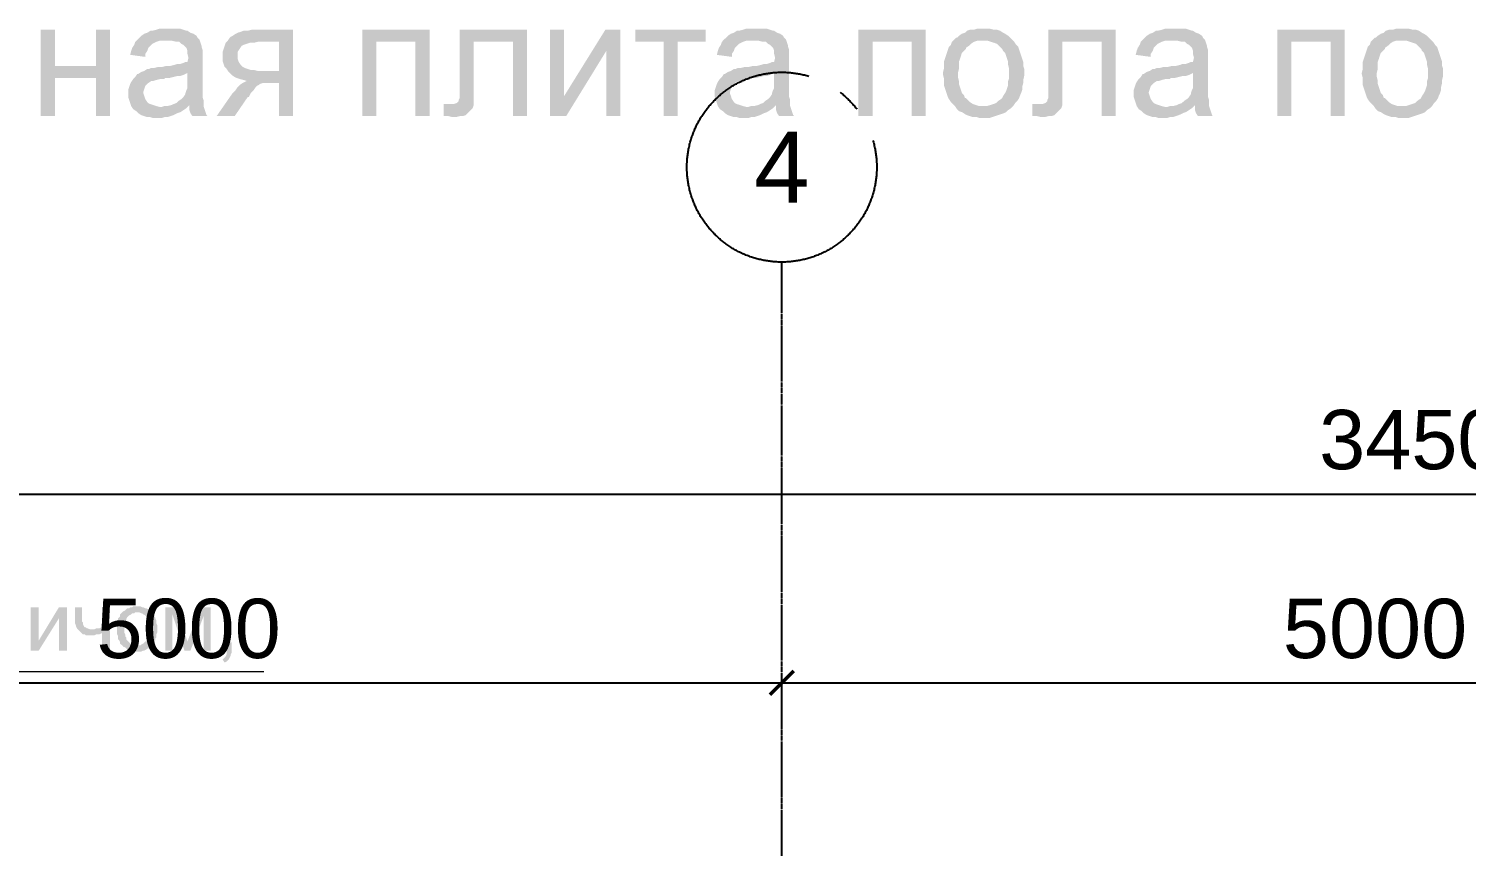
# Model space of a CAD drawing. Header units: millimetres. Extents: x -383313 to -161684, y -117025 to 99224.
# Drawn here: x -343688 to -337630, y 963 to 4409 of the extents above; entities that cross this region are included whole.
import ezdxf

# ---------------------------------------------------------------- set-up
doc = ezdxf.new("R2010")
doc.units = ezdxf.units.MM
doc.header["$MEASUREMENT"] = 0
doc.linetypes.add('PS-GOST2.303 5', pattern=[24, 20, -1.5, 1, -1.5])
doc.layers.get('Defpoints').update_dxf_attribs({"color": 31})
for name, color, linetype in [('PDF_Geometry', 7, 'Continuous'), ('PDF_Solid Fills', 7, 'Continuous'), ('PS_Оси', 5, 'PS-GOST2.303 5')]:
    doc.layers.add(name, color=color, linetype=linetype)
doc.styles.add('PSTUDIO', font='arial.ttf')
doc.dimstyles.new('PS_TICK', dxfattribs={"dimscale": 100, "dimtxt": 2.5, "dimasz": 1, "dimexe": 2, "dimexo": 2, "dimgap": 1, "dimtad": 1, "dimdec": 0, "dimzin": 0, "dimdsep": 46, "dimtxsty": 'PSTUDIO', "dimblk": 'ARCHTICK', "dimcen": 2, "dimdle": 1.5, "dimse1": 1, "dimse2": 1, "dimadec": 0, "dimazin": 0, "dimtfac": 1, "dimtdec": 0, "dimtix": 1, "dimtmove": 1, "dimatfit": 3, "dimldrblk": 'ARCHTICK', "dimfxl": 1, "dimtolj": 1, "dimtzin": 0, "dimarcsym": 0})

# ---------------------------------------------------------------- blocks, each defined once
blk = doc.blocks.new('_ArchTick')
at = {"color": 0, "linetype": 'ByBlock', "const_width": 0.15}
blk.add_lwpolyline([(-0.5, -0.5), (0.5, 0.5)], dxfattribs=at)
blk = doc.blocks.new('*D307')
at = {"color": 0, "lineweight": -2, "ltscale": 100, "transparency": 16777216}
blk.add_line((-345664.1, 1652.1), (-340364.1, 1652.1), dxfattribs=at)
at = {"layer": 'Defpoints', "color": 0, "ltscale": 100, "transparency": 16777216}
for p in [(-340514.1, 1652.1), (-345514.1, 185.6), (-340514.1, 46.7)]:
    blk.add_point(p, dxfattribs=at)
at = {"color": 0, "lineweight": -2, "ltscale": 100, "transparency": 16777216, "xscale": 100, "yscale": 100, "zscale": 100, "rotation": 180}
blk.add_blockref('_ArchTick', (-345514.1, 1652.1), dxfattribs=at)
at = {"color": 0, "lineweight": -2, "ltscale": 100, "transparency": 16777216, "xscale": 100, "yscale": 100, "zscale": 100}
blk.add_blockref('_ArchTick', (-340514.1, 1652.1), dxfattribs=at)
at = {"color": 0, "ltscale": 100, "transparency": 16777216, "insert": (-343014.1, 1879.7), "char_height": 250, "attachment_point": 5, "style": 'PSTUDIO'}
blk.add_mtext('\\A1;5000', dxfattribs=at)
blk = doc.blocks.new('*D308')
at = {"color": 0, "lineweight": -2, "ltscale": 100, "transparency": 16777216}
blk.add_line((-340664.1, 1652.1), (-335364.1, 1652.1), dxfattribs=at)
at = {"layer": 'Defpoints', "color": 0, "ltscale": 100, "transparency": 16777216}
for p in [(-335514.1, 1652.1), (-335514.1, 168.9), (-340514.1, 46.7)]:
    blk.add_point(p, dxfattribs=at)
at = {"color": 0, "lineweight": -2, "ltscale": 100, "transparency": 16777216, "xscale": 100, "yscale": 100, "zscale": 100, "rotation": 180}
blk.add_blockref('_ArchTick', (-340514.1, 1652.1), dxfattribs=at)
at = {"color": 0, "lineweight": -2, "ltscale": 100, "transparency": 16777216, "xscale": 100, "yscale": 100, "zscale": 100}
blk.add_blockref('_ArchTick', (-335514.1, 1652.1), dxfattribs=at)
at = {"color": 0, "ltscale": 100, "transparency": 16777216, "insert": (-338014.1, 1879.7), "char_height": 250, "attachment_point": 5, "style": 'PSTUDIO'}
blk.add_mtext('\\A1;5000', dxfattribs=at)
blk = doc.blocks.new('*D312')
at = {"color": 0, "lineweight": -2, "ltscale": 100, "transparency": 16777216}
blk.add_line((-355164.1, 2447.8), (-320364.1, 2447.8), dxfattribs=at)
at = {"layer": 'Defpoints', "color": 0, "ltscale": 100, "transparency": 16777216}
for p in [(-320514.1, 2447.8), (-355014.1, 1121.5), (-320514.1, 1121.5)]:
    blk.add_point(p, dxfattribs=at)
at = {"color": 0, "lineweight": -2, "ltscale": 100, "transparency": 16777216, "xscale": 100, "yscale": 100, "zscale": 100, "rotation": 180}
blk.add_blockref('_ArchTick', (-355014.1, 2447.8), dxfattribs=at)
at = {"color": 0, "lineweight": -2, "ltscale": 100, "transparency": 16777216, "xscale": 100, "yscale": 100, "zscale": 100}
blk.add_blockref('_ArchTick', (-320514.1, 2447.8), dxfattribs=at)
at = {"color": 0, "ltscale": 100, "transparency": 16777216, "insert": (-337764.1, 2675.6), "char_height": 250, "attachment_point": 5, "style": 'PSTUDIO'}
blk.add_mtext('\\A1;34500', dxfattribs=at)
blk = doc.blocks.new('A$Cf5759c35')
at = {"layer": 'PDF_Solid Fills'}
for points in [[(14884.2, 22669.5), (14825, 22669.5), (14825, 22305.4), (14884.2, 22305.4), (14884.2, 22466.3), (15057.8, 22466.3), (14884.2, 22517.1)], [(15117.1, 22669.5), (15057.8, 22669.5), (15057.8, 22517.1), (14884.2, 22517.1), (15057.8, 22466.3), (15057.8, 22305.4), (15117.1, 22305.4)], [(15366.8, 22673.7), (15366.8, 22673.7), (15324.5, 22673.7), (15311.8, 22669.5), (15294.9, 22665.3), (15286.4, 22665.3), (15273.7, 22656.8), (15261, 22652.6), (15248.3, 22644.1), (15239.8, 22635.6), (15231.4, 22627.2), (15358.4, 22622.9), (15366.8, 22622.9), (15379.5, 22622.9), (15396.5, 22618.7), (15409.2, 22618.7), (15417.6, 22610.2), (15426.1, 22606), (15430.3, 22601.8), (15438.8, 22593.3), (15443, 22580.6), (15443, 22567.9), (15447.3, 22551), (15447.3, 22551), (15443, 22534), (15434.6, 22534), (15426.1, 22529.8), (15413.4, 22525.6), (15400.7, 22525.6), (15388, 22521.3), (15371.1, 22517.1), (15354.1, 22517.1), (15337.2, 22512.9), (15320.3, 22512.9), (15303.3, 22508.6), (15290.6, 22508.6), (15282.2, 22504.4), (15273.7, 22504.4), (15261, 22495.9), (15248.3, 22491.7), (15443, 22487.5), (15443, 22466.3), (15443, 22457.8), (15443, 22440.9), (15443, 22424), (15438.8, 22415.5), (15434.6, 22402.8), (15434.6, 22398.6), (15426.1, 22385.9), (15417.6, 22377.4), (15404.9, 22368.9), (15396.5, 22360.5), (15383.8, 22356.2), (15375.3, 22352), (15451.5, 22352), (15451.5, 22343.5), (15451.5, 22330.8), (15455.7, 22318.1), (15464.2, 22305.4), (15527.7, 22305.4), (15523.5, 22309.7), (15519.2, 22322.4), (15515, 22335.1), (15510.8, 22347.8), (15510.8, 22352), (15510.8, 22360.5), (15510.8, 22373.2), (15506.5, 22385.9), (15506.5, 22398.6), (15506.5, 22415.5), (15506.5, 22436.7), (15506.5, 22457.8), (15506.5, 22538.3), (15506.5, 22538.3), (15506.5, 22559.4), (15506.5, 22572.1), (15506.5, 22584.8), (15502.3, 22597.5), (15502.3, 22601.8), (15498.1, 22614.5), (15493.8, 22627.2), (15485.4, 22635.6), (15481.1, 22644.1), (15468.4, 22652.6), (15455.7, 22656.8), (15443, 22665.3), (15438.8, 22665.3), (15426.1, 22669.5), (15413.4, 22673.7), (15396.5, 22673.7), (15383.8, 22673.7)], [(15887.5, 22669.5), (15714, 22669.5), (15697, 22665.3), (15680.1, 22665.3), (15667.4, 22661), (15654.7, 22656.8), (15646.2, 22652.6), (15633.5, 22644.1), (15625.1, 22639.9), (15620.8, 22635.6), (15612.4, 22622.9), (15828.3, 22618.7), (15828.3, 22495.9), (15760.5, 22495.9), (15616.6, 22491.7), (15620.8, 22487.5), (15629.3, 22479), (15642, 22470.5), (15650.5, 22466.3), (15663.2, 22462.1), (15680.1, 22457.8), (15692.8, 22453.6), (15684.3, 22449.4), (15828.3, 22445.1), (15828.3, 22305.4), (15887.5, 22305.4)], [(16463.3, 22669.5), (16179.6, 22669.5), (16179.6, 22305.4), (16238.9, 22305.4), (16238.9, 22618.7), (16404, 22618.7)], [(16873.9, 22669.5), (16590.3, 22669.5), (16590.3, 22381.6), (16586, 22373.2), (16586, 22368.9), (16577.6, 22360.5), (16577.6, 22360.5), (16564.9, 22356.2), (16547.9, 22356.2), (16522.5, 22356.2), (16522.5, 22305.4), (16531, 22305.4), (16543.7, 22305.4), (16560.6, 22301.2), (16573.3, 22301.2), (16573.3, 22301.2), (16590.3, 22305.4), (16603, 22305.4), (16615.7, 22309.7), (16624.1, 22318.1), (16624.1, 22318.1), (16636.8, 22330.8), (16645.3, 22339.3), (16649.5, 22352), (16649.5, 22360.5), (16649.5, 22373.2), (16649.5, 22385.9), (16649.5, 22398.6), (16649.5, 22415.5), (16649.5, 22436.7), (16649.5, 22618.7), (16814.6, 22618.7)], [(17267.6, 22669.5), (17204.1, 22669.5), (17030.5, 22390.1), (16971.3, 22305.4), (17039, 22305.4), (17208.3, 22580.6)], [(17627.4, 22669.5), (17331.1, 22669.5), (17331.1, 22618.7), (17449.6, 22618.7), (17449.6, 22305.4), (17508.9, 22305.4), (17508.9, 22618.7), (17627.4, 22618.7)], [(17839.1, 22673.7), (17839.1, 22673.7), (17796.8, 22673.7), (17784.1, 22669.5), (17767.1, 22665.3), (17758.7, 22665.3), (17746, 22656.8), (17733.3, 22652.6), (17720.6, 22644.1), (17712.1, 22635.6), (17703.6, 22627.2), (17830.6, 22622.9), (17839.1, 22622.9), (17851.8, 22622.9), (17868.7, 22618.7), (17881.4, 22618.7), (17889.9, 22610.2), (17898.4, 22606), (17902.6, 22601.8), (17911.1, 22593.3), (17915.3, 22580.6), (17915.3, 22567.9), (17919.5, 22551), (17919.5, 22551), (17915.3, 22534), (17906.8, 22534), (17898.4, 22529.8), (17885.7, 22525.6), (17873, 22525.6), (17860.3, 22521.3), (17843.3, 22517.1), (17826.4, 22517.1), (17809.5, 22512.9), (17792.5, 22512.9), (17775.6, 22508.6), (17762.9, 22508.6), (17754.4, 22504.4), (17746, 22504.4), (17733.3, 22495.9), (17720.6, 22491.7), (17915.3, 22487.5), (17915.3, 22466.3), (17915.3, 22457.8), (17915.3, 22440.9), (17915.3, 22424), (17911.1, 22415.5), (17906.8, 22402.8), (17906.8, 22398.6), (17898.4, 22385.9), (17889.9, 22377.4), (17877.2, 22368.9), (17868.7, 22360.5), (17856, 22356.2), (17847.6, 22352), (17923.8, 22352), (17923.8, 22343.5), (17923.8, 22330.8), (17928, 22318.1), (17936.5, 22305.4), (18000, 22305.4), (17995.7, 22309.7), (17991.5, 22322.4), (17987.3, 22335.1), (17983, 22347.8), (17983, 22352), (17983, 22360.5), (17983, 22373.2), (17978.8, 22385.9), (17978.8, 22398.6), (17978.8, 22415.5), (17978.8, 22436.7), (17978.8, 22457.8), (17978.8, 22538.3), (17978.8, 22538.3), (17978.8, 22559.4), (17978.8, 22572.1), (17978.8, 22584.8), (17974.6, 22597.5), (17974.6, 22601.8), (17970.3, 22614.5), (17966.1, 22627.2), (17957.6, 22635.6), (17953.4, 22644.1), (17940.7, 22652.6), (17928, 22656.8), (17915.3, 22665.3), (17911.1, 22665.3), (17898.4, 22669.5), (17885.7, 22673.7), (17868.7, 22673.7), (17856, 22673.7)], [(18554.5, 22669.5), (18270.9, 22669.5), (18270.9, 22305.4), (18330.2, 22305.4), (18330.2, 22618.7), (18495.3, 22618.7)], [(18800.1, 22673.7), (18800.1, 22673.7), (18770.4, 22673.7), (18757.7, 22669.5), (18740.8, 22669.5), (18728.1, 22665.3), (18719.6, 22656.8), (18706.9, 22652.6), (18694.2, 22644.1), (18685.8, 22635.6), (18681.5, 22635.6), (18673.1, 22627.2), (18800.1, 22622.9), (18804.3, 22622.9), (18817, 22622.9), (18829.7, 22618.7), (18842.4, 22614.5), (18855.1, 22610.2), (18863.6, 22601.8), (18876.3, 22589.1), (18880.5, 22580.6), (18889, 22572.1), (18893.2, 22559.4), (18897.4, 22546.7), (18901.7, 22534), (18901.7, 22521.3), (18905.9, 22504.4), (18905.9, 22487.5), (18905.9, 22483.2), (18905.9, 22466.3), (18901.7, 22453.6), (18901.7, 22436.7), (18897.4, 22424), (18893.2, 22411.3), (18889, 22402.8), (18880.5, 22390.1), (18876.3, 22381.6), (18872, 22377.4), (18859.3, 22368.9), (18850.9, 22360.5), (18838.2, 22356.2), (18825.5, 22352), (18812.8, 22347.8), (18800.1, 22347.8), (18677.3, 22347.8), (18685.8, 22335.1), (18694.2, 22326.6), (18706.9, 22322.4), (18719.6, 22313.9), (18728.1, 22309.7), (18740.8, 22305.4), (18753.5, 22301.2), (18770.4, 22301.2), (18783.1, 22297), (18800.1, 22297), (18808.5, 22297), (18821.2, 22297), (18833.9, 22301.2), (18846.6, 22305.4), (18859.3, 22309.7), (18872, 22313.9), (18884.7, 22318.1), (18893.2, 22322.4), (18901.7, 22330.8), (18914.4, 22339.3), (18922.8, 22347.8), (18931.3, 22360.5), (18939.8, 22368.9), (18948.2, 22381.6), (18948.2, 22381.6), (18952.5, 22394.3), (18956.7, 22402.8), (18960.9, 22415.5), (18960.9, 22428.2), (18965.2, 22445.1), (18965.2, 22457.8), (18969.4, 22474.8), (18969.4, 22491.7), (18969.4, 22504.4), (18965.2, 22517.1), (18965.2, 22534), (18960.9, 22546.7), (18956.7, 22559.4), (18952.5, 22572.1), (18948.2, 22584.8), (18944, 22597.5), (18935.5, 22606), (18927.1, 22618.7), (18918.6, 22627.2), (18910.1, 22635.6), (18901.7, 22644.1), (18889, 22652.6), (18880.5, 22656.8), (18867.8, 22665.3), (18855.1, 22669.5), (18842.4, 22669.5), (18825.5, 22673.7), (18812.8, 22673.7)], [(19354.6, 22669.5), (19071, 22669.5), (19071, 22381.6), (19066.8, 22373.2), (19066.8, 22368.9), (19058.3, 22360.5), (19058.3, 22360.5), (19045.6, 22356.2), (19028.7, 22356.2), (19003.3, 22356.2), (19003.3, 22305.4), (19011.7, 22305.4), (19024.4, 22305.4), (19041.4, 22301.2), (19054.1, 22301.2), (19054.1, 22301.2), (19071, 22305.4), (19083.7, 22305.4), (19096.4, 22309.7), (19104.9, 22318.1), (19104.9, 22318.1), (19117.6, 22330.8), (19126, 22339.3), (19130.3, 22352), (19130.3, 22360.5), (19130.3, 22373.2), (19130.3, 22385.9), (19130.3, 22398.6), (19130.3, 22415.5), (19130.3, 22436.7), (19130.3, 22618.7), (19295.4, 22618.7)], [(19604.4, 22673.7), (19604.4, 22673.7), (19562.1, 22673.7), (19549.4, 22669.5), (19532.4, 22665.3), (19524, 22665.3), (19511.3, 22656.8), (19498.6, 22652.6), (19485.9, 22644.1), (19477.4, 22635.6), (19468.9, 22627.2), (19595.9, 22622.9), (19604.4, 22622.9), (19617.1, 22622.9), (19634, 22618.7), (19646.7, 22618.7), (19655.2, 22610.2), (19663.7, 22606), (19667.9, 22601.8), (19676.4, 22593.3), (19680.6, 22580.6), (19680.6, 22567.9), (19684.8, 22551), (19684.8, 22551), (19680.6, 22534), (19672.1, 22534), (19663.7, 22529.8), (19651, 22525.6), (19638.3, 22525.6), (19625.6, 22521.3), (19608.6, 22517.1), (19591.7, 22517.1), (19574.8, 22512.9), (19557.8, 22512.9), (19540.9, 22508.6), (19528.2, 22508.6), (19519.7, 22504.4), (19511.3, 22504.4), (19498.6, 22495.9), (19485.9, 22491.7), (19680.6, 22487.5), (19680.6, 22466.3), (19680.6, 22457.8), (19680.6, 22440.9), (19680.6, 22424), (19676.4, 22415.5), (19672.1, 22402.8), (19672.1, 22398.6), (19663.7, 22385.9), (19655.2, 22377.4), (19642.5, 22368.9), (19634, 22360.5), (19621.3, 22356.2), (19612.9, 22352), (19689.1, 22352), (19689.1, 22343.5), (19689.1, 22330.8), (19693.3, 22318.1), (19701.8, 22305.4), (19765.3, 22305.4), (19761, 22309.7), (19756.8, 22322.4), (19752.6, 22335.1), (19748.3, 22347.8), (19748.3, 22352), (19748.3, 22360.5), (19748.3, 22373.2), (19744.1, 22385.9), (19744.1, 22398.6), (19744.1, 22415.5), (19744.1, 22436.7), (19744.1, 22457.8), (19744.1, 22538.3), (19744.1, 22538.3), (19744.1, 22559.4), (19744.1, 22572.1), (19744.1, 22584.8), (19739.9, 22597.5), (19739.9, 22601.8), (19735.6, 22614.5), (19731.4, 22627.2), (19722.9, 22635.6), (19718.7, 22644.1), (19706, 22652.6), (19693.3, 22656.8), (19680.6, 22665.3), (19676.4, 22665.3), (19663.7, 22669.5), (19651, 22673.7), (19634, 22673.7), (19621.3, 22673.7)], [(20319.8, 22669.5), (20036.2, 22669.5), (20036.2, 22305.4), (20095.5, 22305.4), (20095.5, 22618.7), (20260.6, 22618.7)], [(20565.4, 22673.7), (20565.4, 22673.7), (20535.7, 22673.7), (20523, 22669.5), (20506.1, 22669.5), (20493.4, 22665.3), (20484.9, 22656.8), (20472.2, 22652.6), (20459.5, 22644.1), (20451.1, 22635.6), (20446.8, 22635.6), (20438.4, 22627.2), (20565.4, 22622.9), (20569.6, 22622.9), (20582.3, 22622.9), (20595, 22618.7), (20607.7, 22614.5), (20620.4, 22610.2), (20628.9, 22601.8), (20641.6, 22589.1), (20645.8, 22580.6), (20654.3, 22572.1), (20658.5, 22559.4), (20662.7, 22546.7), (20667, 22534), (20667, 22521.3), (20671.2, 22504.4), (20671.2, 22487.5), (20671.2, 22483.2), (20671.2, 22466.3), (20667, 22453.6), (20667, 22436.7), (20662.7, 22424), (20658.5, 22411.3), (20654.3, 22402.8), (20645.8, 22390.1), (20641.6, 22381.6), (20637.3, 22377.4), (20624.6, 22368.9), (20616.2, 22360.5), (20603.5, 22356.2), (20590.8, 22352), (20578.1, 22347.8), (20565.4, 22347.8), (20442.6, 22347.8), (20451.1, 22335.1), (20459.5, 22326.6), (20472.2, 22322.4), (20484.9, 22313.9), (20493.4, 22309.7), (20506.1, 22305.4), (20518.8, 22301.2), (20535.7, 22301.2), (20548.4, 22297), (20565.4, 22297), (20573.8, 22297), (20586.5, 22297), (20599.2, 22301.2), (20611.9, 22305.4), (20624.6, 22309.7), (20637.3, 22313.9), (20650, 22318.1), (20658.5, 22322.4), (20667, 22330.8), (20679.7, 22339.3), (20688.1, 22347.8), (20696.6, 22360.5), (20705.1, 22368.9), (20713.5, 22381.6), (20713.5, 22381.6), (20717.8, 22394.3), (20722, 22402.8), (20726.2, 22415.5), (20726.2, 22428.2), (20730.5, 22445.1), (20730.5, 22457.8), (20734.7, 22474.8), (20734.7, 22491.7), (20734.7, 22504.4), (20730.5, 22517.1), (20730.5, 22534), (20726.2, 22546.7), (20722, 22559.4), (20717.8, 22572.1), (20713.5, 22584.8), (20709.3, 22597.5), (20700.8, 22606), (20692.4, 22618.7), (20683.9, 22627.2), (20675.4, 22635.6), (20667, 22644.1), (20654.3, 22652.6), (20645.8, 22656.8), (20633.1, 22665.3), (20620.4, 22669.5), (20607.7, 22669.5), (20590.8, 22673.7), (20578.1, 22673.7)], [(15231.4, 22627.2), (15222.9, 22618.7), (15218.7, 22606), (15210.2, 22593.3), (15206, 22580.6), (15201.7, 22563.7), (15265.2, 22555.2), (15265.2, 22567.9), (15273.7, 22580.6), (15277.9, 22593.3), (15286.4, 22601.8), (15294.9, 22610.2), (15303.3, 22614.5), (15311.8, 22618.7), (15324.5, 22622.9), (15341.4, 22622.9), (15358.4, 22622.9)], [(15612.4, 22622.9), (15603.9, 22614.5), (15599.7, 22601.8), (15595.4, 22589.1), (15591.2, 22576.4), (15591.2, 22563.7), (15591.2, 22555.2), (15591.2, 22538.3), (15595.4, 22525.6), (15599.7, 22512.9), (15608.1, 22504.4), (15616.6, 22491.7), (15760.5, 22495.9), (15756.3, 22495.9), (15739.4, 22495.9), (15722.4, 22500.2), (15709.7, 22500.2), (15697, 22504.4), (15684.3, 22508.6), (15675.9, 22512.9), (15675.9, 22512.9), (15667.4, 22521.3), (15658.9, 22534), (15654.7, 22546.7), (15654.7, 22559.4), (15654.7, 22563.7), (15654.7, 22576.4), (15663.2, 22589.1), (15671.6, 22601.8), (15671.6, 22601.8), (15680.1, 22606), (15692.8, 22610.2), (15705.5, 22614.5), (15722.4, 22614.5), (15739.4, 22618.7), (15828.3, 22618.7)], [(17703.6, 22627.2), (17695.2, 22618.7), (17690.9, 22606), (17682.5, 22593.3), (17678.2, 22580.6), (17674, 22563.7), (17737.5, 22555.2), (17737.5, 22567.9), (17746, 22580.6), (17750.2, 22593.3), (17758.7, 22601.8), (17767.1, 22610.2), (17775.6, 22614.5), (17784.1, 22618.7), (17796.8, 22622.9), (17813.7, 22622.9), (17830.6, 22622.9)], [(18673.1, 22627.2), (18664.6, 22618.7), (18660.4, 22606), (18651.9, 22597.5), (18647.7, 22584.8), (18643.4, 22572.1), (18639.2, 22559.4), (18635, 22546.7), (18630.7, 22534), (18630.7, 22517.1), (18630.7, 22504.4), (18626.5, 22487.5), (18626.5, 22483.2), (18630.7, 22466.3), (18630.7, 22453.6), (18630.7, 22436.7), (18635, 22424), (18639.2, 22411.3), (18643.4, 22398.6), (18647.7, 22385.9), (18651.9, 22377.4), (18660.4, 22364.7), (18668.8, 22356.2), (18677.3, 22347.8), (18800.1, 22347.8), (18791.6, 22347.8), (18778.9, 22347.8), (18766.2, 22352), (18753.5, 22356.2), (18740.8, 22364.7), (18732.3, 22373.2), (18723.9, 22381.6), (18719.6, 22381.6), (18715.4, 22394.3), (18706.9, 22402.8), (18702.7, 22415.5), (18698.5, 22428.2), (18694.2, 22440.9), (18694.2, 22453.6), (18690, 22470.5), (18690, 22487.5), (18690, 22487.5), (18694.2, 22504.4), (18694.2, 22521.3), (18694.2, 22534), (18698.5, 22546.7), (18702.7, 22559.4), (18706.9, 22572.1), (18715.4, 22580.6), (18723.9, 22589.1), (18723.9, 22593.3), (18736.6, 22601.8), (18745, 22610.2), (18757.7, 22618.7), (18770.4, 22622.9), (18783.1, 22622.9), (18800.1, 22622.9)], [(19468.9, 22627.2), (19460.5, 22618.7), (19456.2, 22606), (19447.8, 22593.3), (19443.5, 22580.6), (19439.3, 22563.7), (19502.8, 22555.2), (19502.8, 22567.9), (19511.3, 22580.6), (19515.5, 22593.3), (19524, 22601.8), (19532.4, 22610.2), (19540.9, 22614.5), (19549.4, 22618.7), (19562.1, 22622.9), (19579, 22622.9), (19595.9, 22622.9)], [(20438.4, 22627.2), (20429.9, 22618.7), (20425.7, 22606), (20417.2, 22597.5), (20413, 22584.8), (20408.7, 22572.1), (20404.5, 22559.4), (20400.3, 22546.7), (20396, 22534), (20396, 22517.1), (20396, 22504.4), (20391.8, 22487.5), (20391.8, 22483.2), (20396, 22466.3), (20396, 22453.6), (20396, 22436.7), (20400.3, 22424), (20404.5, 22411.3), (20408.7, 22398.6), (20413, 22385.9), (20417.2, 22377.4), (20425.7, 22364.7), (20434.1, 22356.2), (20442.6, 22347.8), (20565.4, 22347.8), (20556.9, 22347.8), (20544.2, 22347.8), (20531.5, 22352), (20518.8, 22356.2), (20506.1, 22364.7), (20497.6, 22373.2), (20489.2, 22381.6), (20484.9, 22381.6), (20480.7, 22394.3), (20472.2, 22402.8), (20468, 22415.5), (20463.8, 22428.2), (20459.5, 22440.9), (20459.5, 22453.6), (20455.3, 22470.5), (20455.3, 22487.5), (20455.3, 22487.5), (20459.5, 22504.4), (20459.5, 22521.3), (20459.5, 22534), (20463.8, 22546.7), (20468, 22559.4), (20472.2, 22572.1), (20480.7, 22580.6), (20489.2, 22589.1), (20489.2, 22593.3), (20501.9, 22601.8), (20510.3, 22610.2), (20523, 22618.7), (20535.7, 22622.9), (20548.4, 22622.9), (20565.4, 22622.9)], [(15248.3, 22491.7), (15235.6, 22483.2), (15231.4, 22483.2), (15222.9, 22470.5), (15214.4, 22462.1), (15206, 22449.4), (15201.7, 22440.9), (15197.5, 22428.2), (15193.3, 22415.5), (15193.3, 22402.8), (15193.3, 22398.6), (15193.3, 22385.9), (15197.5, 22373.2), (15201.7, 22360.5), (15206, 22347.8), (15214.4, 22335.1), (15227.1, 22326.6), (15227.1, 22326.6), (15235.6, 22318.1), (15248.3, 22309.7), (15261, 22305.4), (15273.7, 22301.2), (15286.4, 22301.2), (15299.1, 22297), (15316, 22297), (15333, 22297), (15345.7, 22301.2), (15358.4, 22301.2), (15371.1, 22305.4), (15383.8, 22309.7), (15392.2, 22313.9), (15400.7, 22318.1), (15413.4, 22322.4), (15426.1, 22330.8), (15438.8, 22339.3), (15333, 22343.5), (15328.7, 22343.5), (15311.8, 22347.8), (15299.1, 22352), (15286.4, 22356.2), (15277.9, 22360.5), (15273.7, 22364.7), (15265.2, 22377.4), (15261, 22390.1), (15256.8, 22402.8), (15256.8, 22407), (15261, 22419.7), (15265.2, 22432.4), (15269.5, 22436.7), (15277.9, 22445.1), (15290.6, 22453.6), (15299.1, 22453.6), (15311.8, 22457.8), (15328.7, 22462.1), (15345.7, 22462.1), (15349.9, 22466.3), (15366.8, 22466.3), (15383.8, 22470.5), (15400.7, 22474.8), (15413.4, 22474.8), (15426.1, 22479), (15434.6, 22483.2), (15443, 22487.5)], [(17720.6, 22491.7), (17707.9, 22483.2), (17703.6, 22483.2), (17695.2, 22470.5), (17686.7, 22462.1), (17678.2, 22449.4), (17674, 22440.9), (17669.8, 22428.2), (17665.5, 22415.5), (17665.5, 22402.8), (17665.5, 22398.6), (17665.5, 22385.9), (17669.8, 22373.2), (17674, 22360.5), (17678.2, 22347.8), (17686.7, 22335.1), (17699.4, 22326.6), (17699.4, 22326.6), (17707.9, 22318.1), (17720.6, 22309.7), (17733.3, 22305.4), (17746, 22301.2), (17758.7, 22301.2), (17771.4, 22297), (17788.3, 22297), (17805.2, 22297), (17817.9, 22301.2), (17830.6, 22301.2), (17843.3, 22305.4), (17856, 22309.7), (17864.5, 22313.9), (17873, 22318.1), (17885.7, 22322.4), (17898.4, 22330.8), (17911.1, 22339.3), (17805.2, 22343.5), (17801, 22343.5), (17784.1, 22347.8), (17771.4, 22352), (17758.7, 22356.2), (17750.2, 22360.5), (17746, 22364.7), (17737.5, 22377.4), (17733.3, 22390.1), (17729, 22402.8), (17729, 22407), (17733.3, 22419.7), (17737.5, 22432.4), (17741.7, 22436.7), (17750.2, 22445.1), (17762.9, 22453.6), (17771.4, 22453.6), (17784.1, 22457.8), (17801, 22462.1), (17817.9, 22462.1), (17822.2, 22466.3), (17839.1, 22466.3), (17856, 22470.5), (17873, 22474.8), (17885.7, 22474.8), (17898.4, 22479), (17906.8, 22483.2), (17915.3, 22487.5)], [(19485.9, 22491.7), (19473.2, 22483.2), (19468.9, 22483.2), (19460.5, 22470.5), (19452, 22462.1), (19443.5, 22449.4), (19439.3, 22440.9), (19435.1, 22428.2), (19430.8, 22415.5), (19430.8, 22402.8), (19430.8, 22398.6), (19430.8, 22385.9), (19435.1, 22373.2), (19439.3, 22360.5), (19443.5, 22347.8), (19452, 22335.1), (19464.7, 22326.6), (19464.7, 22326.6), (19473.2, 22318.1), (19485.9, 22309.7), (19498.6, 22305.4), (19511.3, 22301.2), (19524, 22301.2), (19536.7, 22297), (19553.6, 22297), (19570.5, 22297), (19583.2, 22301.2), (19595.9, 22301.2), (19608.6, 22305.4), (19621.3, 22309.7), (19629.8, 22313.9), (19638.3, 22318.1), (19651, 22322.4), (19663.7, 22330.8), (19676.4, 22339.3), (19570.5, 22343.5), (19566.3, 22343.5), (19549.4, 22347.8), (19536.7, 22352), (19524, 22356.2), (19515.5, 22360.5), (19511.3, 22364.7), (19502.8, 22377.4), (19498.6, 22390.1), (19494.3, 22402.8), (19494.3, 22407), (19498.6, 22419.7), (19502.8, 22432.4), (19507, 22436.7), (19515.5, 22445.1), (19528.2, 22453.6), (19536.7, 22453.6), (19549.4, 22457.8), (19566.3, 22462.1), (19583.2, 22462.1), (19587.5, 22466.3), (19604.4, 22466.3), (19621.3, 22470.5), (19638.3, 22474.8), (19651, 22474.8), (19663.7, 22479), (19672.1, 22483.2), (19680.6, 22487.5)], [(15684.3, 22449.4), (15675.9, 22445.1), (15663.2, 22436.7), (15654.7, 22428.2), (15646.2, 22415.5), (15633.5, 22402.8), (15565.8, 22305.4), (15642, 22305.4), (15697, 22385.9), (15701.3, 22385.9), (15709.7, 22402.8), (15722.4, 22415.5), (15730.9, 22428.2), (15735.1, 22432.4), (15743.6, 22436.7), (15747.8, 22440.9), (15760.5, 22445.1), (15773.2, 22445.1), (15790.2, 22445.1), (15828.3, 22445.1)], [(15375.3, 22352), (15358.4, 22347.8), (15345.7, 22347.8), (15333, 22343.5), (15438.8, 22339.3), (15451.5, 22352)], [(17847.6, 22352), (17830.6, 22347.8), (17817.9, 22347.8), (17805.2, 22343.5), (17911.1, 22339.3), (17923.8, 22352)], [(19612.9, 22352), (19595.9, 22347.8), (19583.2, 22347.8), (19570.5, 22343.5), (19676.4, 22339.3), (19689.1, 22352)], [(14935, 20235.3), (14901.2, 20235.3), (14816.5, 20095.6), (14782.6, 20053.3), (14816.5, 20053.3), (14901.2, 20188.8)], [(14998.5, 20235.3), (14968.9, 20235.3), (14968.9, 20167.6), (14973.1, 20159.1), (14973.1, 20154.9), (14977.4, 20146.4), (14981.6, 20142.2), (15040.9, 20142.2), (15032.4, 20142.2), (15023.9, 20146.4), (15019.7, 20146.4), (15015.5, 20150.7), (15011.2, 20150.7), (15007, 20154.9), (15002.8, 20163.4), (15002.8, 20167.6), (15002.8, 20171.8), (14998.5, 20176.1), (14998.5, 20184.5), (14998.5, 20193), (14998.5, 20201.5)], [(15117.1, 20235.3), (15083.2, 20235.3), (15083.2, 20150.7), (15079, 20150.7), (15070.5, 20146.4), (15062, 20146.4), (15057.8, 20146.4), (15049.3, 20142.2), (15045.1, 20142.2), (15040.9, 20142.2), (14981.6, 20142.2), (14985.8, 20138), (14990.1, 20133.7), (14994.3, 20129.5), (15083.2, 20125.3), (15083.2, 20053.3), (15117.1, 20053.3)], [(15231.4, 20239.6), (15231.4, 20239.6), (15214.4, 20239.6), (15210.2, 20235.3), (15201.7, 20235.3), (15197.5, 20231.1), (15189, 20231.1), (15184.8, 20226.9), (15180.6, 20222.6), (15172.1, 20218.4), (15172.1, 20218.4), (15167.9, 20214.2), (15231.4, 20214.2), (15231.4, 20214.2), (15239.8, 20214.2), (15248.3, 20209.9), (15252.5, 20209.9), (15256.8, 20205.7), (15265.2, 20201.5), (15269.5, 20197.2), (15273.7, 20193), (15273.7, 20184.5), (15277.9, 20180.3), (15277.9, 20176.1), (15282.2, 20167.6), (15282.2, 20159.1), (15282.2, 20154.9), (15282.2, 20146.4), (15282.2, 20142.2), (15282.2, 20133.7), (15282.2, 20125.3), (15282.2, 20121), (15277.9, 20112.6), (15277.9, 20108.3), (15273.7, 20099.9), (15273.7, 20095.6), (15269.5, 20091.4), (15265.2, 20091.4), (15261, 20087.2), (15256.8, 20082.9), (15248.3, 20078.7), (15244.1, 20074.5), (15235.6, 20074.5), (15231.4, 20074.5), (15167.9, 20074.5), (15172.1, 20070.2), (15180.6, 20066), (15184.8, 20061.8), (15189, 20057.5), (15197.5, 20053.3), (15201.7, 20053.3), (15210.2, 20053.3), (15214.4, 20049.1), (15222.9, 20049.1), (15231.4, 20049.1), (15235.6, 20049.1), (15239.8, 20049.1), (15248.3, 20049.1), (15256.8, 20053.3), (15261, 20053.3), (15269.5, 20057.5), (15273.7, 20061.8), (15277.9, 20061.8), (15282.2, 20066), (15286.4, 20070.2), (15294.9, 20074.5), (15299.1, 20078.7), (15303.3, 20087.2), (15303.3, 20091.4), (15303.3, 20091.4), (15307.6, 20095.6), (15307.6, 20104.1), (15311.8, 20108.3), (15311.8, 20116.8), (15311.8, 20121), (15316, 20129.5), (15316, 20138), (15316, 20146.4), (15316, 20150.7), (15316, 20159.1), (15311.8, 20167.6), (15311.8, 20176.1), (15311.8, 20180.3), (15307.6, 20188.8), (15307.6, 20193), (15303.3, 20197.2), (15299.1, 20205.7), (15294.9, 20209.9), (15290.6, 20214.2), (15286.4, 20218.4), (15282.2, 20222.6), (15277.9, 20226.9), (15269.5, 20231.1), (15265.2, 20231.1), (15256.8, 20235.3), (15252.5, 20235.3), (15244.1, 20239.6), (15239.8, 20239.6)], [(15396.5, 20235.3), (15349.9, 20235.3), (15349.9, 20053.3), (15379.5, 20053.3), (15379.5, 20205.7)], [(15540.4, 20235.3), (15498.1, 20235.3), (15443, 20091.4), (15430.3, 20053.3), (15455.7, 20053.3), (15510.8, 20197.2)], [(15167.9, 20214.2), (15163.6, 20209.9), (15159.4, 20205.7), (15159.4, 20197.2), (15155.2, 20193), (15150.9, 20188.8), (15150.9, 20180.3), (15146.7, 20176.1), (15146.7, 20167.6), (15146.7, 20159.1), (15146.7, 20150.7), (15146.7, 20142.2), (15146.7, 20142.2), (15146.7, 20133.7), (15146.7, 20125.3), (15146.7, 20121), (15150.9, 20112.6), (15150.9, 20104.1), (15150.9, 20099.9), (15155.2, 20095.6), (15159.4, 20087.2), (15159.4, 20082.9), (15163.6, 20078.7), (15167.9, 20074.5), (15231.4, 20074.5), (15227.1, 20074.5), (15222.9, 20074.5), (15214.4, 20078.7), (15210.2, 20078.7), (15201.7, 20082.9), (15197.5, 20087.2), (15193.3, 20091.4), (15193.3, 20091.4), (15189, 20095.6), (15184.8, 20099.9), (15184.8, 20108.3), (15180.6, 20112.6), (15180.6, 20121), (15176.3, 20129.5), (15176.3, 20133.7), (15176.3, 20142.2), (15176.3, 20146.4), (15176.3, 20154.9), (15176.3, 20159.1), (15180.6, 20167.6), (15180.6, 20176.1), (15184.8, 20180.3), (15184.8, 20184.5), (15189, 20193), (15193.3, 20197.2), (15193.3, 20197.2), (15197.5, 20201.5), (15206, 20205.7), (15210.2, 20209.9), (15218.7, 20209.9), (15222.9, 20214.2), (15231.4, 20214.2)], [(14994.3, 20129.5), (14998.5, 20125.3), (15002.8, 20121), (15011.2, 20121), (15015.5, 20116.8), (15023.9, 20116.8), (15032.4, 20116.8), (15036.6, 20116.8), (15040.9, 20116.8), (15049.3, 20116.8), (15057.8, 20121), (15062, 20121), (15070.5, 20121), (15079, 20125.3), (15083.2, 20125.3)], [(15629.3, 20087.2), (15591.2, 20087.2), (15591.2, 20053.3), (15608.1, 20053.3), (15608.1, 20049.1), (15608.1, 20040.6), (15608.1, 20036.4), (15603.9, 20027.9), (15599.7, 20023.7), (15595.4, 20019.4), (15591.2, 20015.2), (15599.7, 20002.5), (15599.7, 20002.5), (15608.1, 20006.7), (15612.4, 20011), (15616.6, 20015.2), (15620.8, 20023.7), (15620.8, 20023.7), (15625.1, 20032.1), (15625.1, 20036.4), (15629.3, 20044.8), (15629.3, 20053.3)]]:
    blk.add_hatch(color=8, dxfattribs=at).paths.add_polyline_path(points)
at = {"layer": 'PDF_Geometry', "color": 8, "lineweight": 13}
blk.add_lwpolyline([(10926.1, 18931.5), (11429.8, 19964.4), (15764.8, 19964.4)], dxfattribs=at)
at = {"layer": 'PDF_Solid Fills', "color": 8, "lineweight": 35}
for points in [[(16463.3, 22669.5), (16404, 22618.7), (16463.3, 22305.4), (16404, 22305.4)], [(16873.9, 22669.5), (16814.6, 22618.7), (16873.9, 22305.4), (16814.6, 22305.4)], [(17030.5, 22669.5), (16971.3, 22669.5), (17030.5, 22390.1), (16971.3, 22305.4)], [(17267.6, 22669.5), (17208.3, 22580.6), (17267.6, 22305.4), (17208.3, 22305.4)], [(18554.5, 22669.5), (18495.3, 22618.7), (18554.5, 22305.4), (18495.3, 22305.4)], [(19354.6, 22669.5), (19295.4, 22618.7), (19354.6, 22305.4), (19295.4, 22305.4)], [(20319.8, 22669.5), (20260.6, 22618.7), (20319.8, 22305.4), (20260.6, 22305.4)]]:
    blk.add_solid(points, dxfattribs=at)
at = {"layer": 'PDF_Solid Fills', "color": 8, "lineweight": 13}
for points in [[(14816.5, 20235.3), (14782.6, 20235.3), (14816.5, 20095.6), (14782.6, 20053.3)], [(14935, 20235.3), (14901.2, 20188.8), (14935, 20053.3), (14901.2, 20053.3)], [(15396.5, 20235.3), (15379.5, 20205.7), (15443, 20091.4), (15430.3, 20053.3)], [(15540.4, 20235.3), (15510.8, 20197.2), (15540.4, 20053.3), (15510.8, 20053.3)]]:
    blk.add_solid(points, dxfattribs=at)

msp = doc.modelspace()

# ---------------------------------------------------------------- linework, layer by layer
at = {"layer": 'PS_Оси'}
msp.add_line((-340514.05882, 2825.4576), (-340514.05882, 3425.4576), dxfattribs=at)
msp.add_lwpolyline([(-340514.05882, -24012.91133), (-340514.05882, -23582.0977), (-340514.05882, -17582.0977), (-340514.05882, -11582.0977), (-340514.05882, -5582.0977), (-340514.05882, -582.3977), (-340514.05882, 2825.4576)], dxfattribs=at)
at = {"layer": 'PS_Оси', "color": 7, "ltscale": 100}
msp.add_circle((-340514.05882, 3825.4576), 400, dxfattribs=at)

# ---------------------------------------------------------------- block references
at = {"ltscale": 100}
msp.add_blockref('A$Cf5759c35', (-358461.97282, -18264.93104), dxfattribs=at)

# ---------------------------------------------------------------- texts
at = {"layer": 'PS_Оси', "color": 7, "ltscale": 100, "style": 'PSTUDIO'}
msp.add_text('4', height=300, dxfattribs=at).set_placement((-340630.60043, 3675.4576))

# ---------------------------------------------------------------- dimensions: what is measured, and where the dimension line sits
at = {"ltscale": 100}
for base, p1, p2, picture, middle in [((-320514.05882, 2447.84449), (-355014.05882, 1121.52995), (-320514.05882, 1121.52995), '*D312', (-337764.05882, 2675.57301)), ((-340514.05882, 1652.06679), (-345514.05882, 185.59875), (-340514.05882, 46.67034), '*D307', (-343014.05882, 1879.71004)), ((-335514.05882, 1652.06679), (-340514.05882, 46.67034), (-335514.05882, 168.89523), '*D308', (-338014.05882, 1879.71004))]:
    dim = msp.add_linear_dim(base=base, p1=p1, p2=p2, dimstyle='PS_TICK', dxfattribs=at)
    dim.commit()
    dim.dimension.update_dxf_attribs({"geometry": picture, "text_midpoint": middle})

doc.saveas('drawing.dxf')
